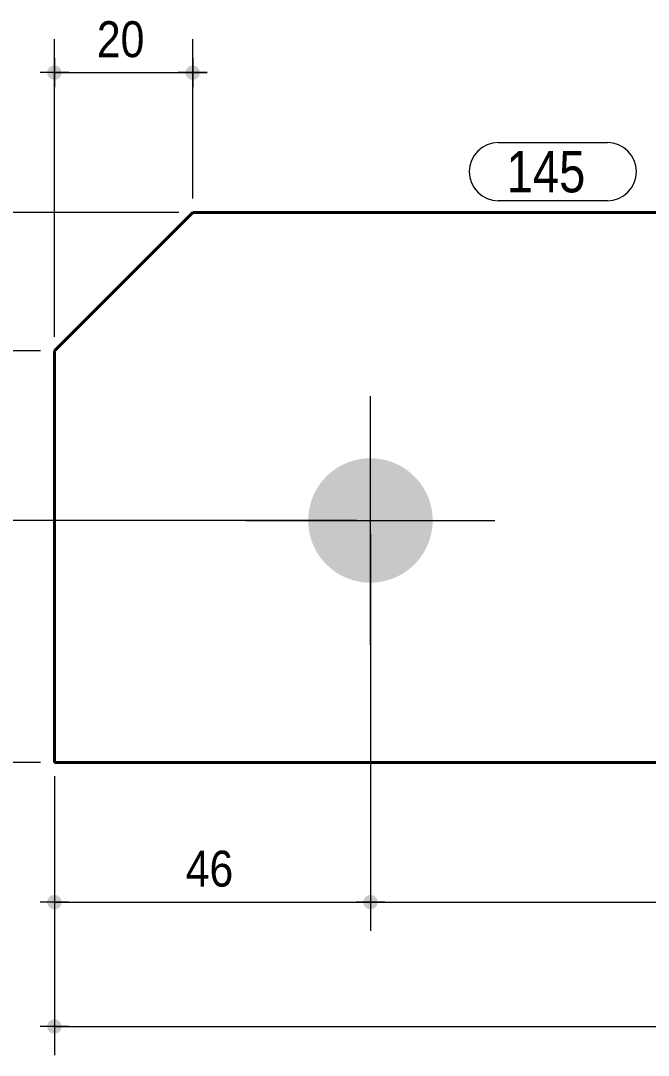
# Model space of a CAD drawing. Header units: millimetres. Extents: x 2 to 287, y 5 to 195.
# Drawn here: x 58.7 to 104, y 81.8 to 156.7 of the extents above; entities that cross this region are included whole.
import ezdxf

# ---------------------------------------------------------------- set-up
doc = ezdxf.new("R2010")
doc.units = ezdxf.units.MM
for name, color, linetype, lineweight in [('Boulon', 7, 'Continuous', 0), ('Cotation', 7, 'Continuous', 0), ('Piece', 2, 'Continuous', 0), ('Repère pièce', 3, 'Continuous', 0)]:
    doc.layers.add(name, color=color, linetype=linetype, lineweight=lineweight)
doc.styles.add('ARIAL', font='ARIAL.TTF')
doc.styles.add('COMIC_SANS_MS', font='COMIC.TTF')

# ---------------------------------------------------------------- blocks, each defined once
blk = doc.blocks.new('*A1')
at = {"layer": 'Boulon'}
blk.add_hatch(color=256, dxfattribs=at).paths.add_polyline_path([(83.895, 116.009), (83.84, 116.01), (83.784, 116.012), (83.729, 116.014), (83.674, 116.017), (83.619, 116.021), (83.564, 116.025), (83.509, 116.03), (83.454, 116.036), (83.399, 116.042), (83.344, 116.049), (83.29, 116.057), (83.235, 116.066), (83.181, 116.075), (83.126, 116.085), (83.072, 116.095), (83.018, 116.106), (82.964, 116.118), (82.91, 116.13), (82.857, 116.143), (82.803, 116.157), (82.75, 116.172), (82.697, 116.187), (82.644, 116.202), (82.591, 116.219), (82.538, 116.236), (82.486, 116.253), (82.434, 116.272), (82.382, 116.291), (82.33, 116.31), (82.279, 116.33), (82.228, 116.351), (82.177, 116.373), (82.126, 116.395), (82.076, 116.417), (82.026, 116.441), (81.976, 116.464), (81.927, 116.489), (81.878, 116.514), (81.829, 116.54), (81.78, 116.566), (81.732, 116.593), (81.684, 116.621), (81.637, 116.649), (81.589, 116.677), (81.542, 116.707), (81.496, 116.737), (81.45, 116.767), (81.404, 116.798), (81.359, 116.829), (81.314, 116.861), (81.269, 116.894), (81.225, 116.927), (81.181, 116.961), (81.138, 116.995), (81.095, 117.03), (81.053, 117.065), (81.011, 117.101), (80.969, 117.137), (80.928, 117.174), (80.887, 117.212), (80.847, 117.249), (80.807, 117.288), (80.768, 117.327), (80.729, 117.366), (80.691, 117.406), (80.653, 117.446), (80.616, 117.487), (80.579, 117.528), (80.543, 117.569), (80.507, 117.611), (80.471, 117.654), (80.437, 117.697), (80.402, 117.74), (80.369, 117.784), (80.336, 117.828), (80.303, 117.872), (80.271, 117.917), (80.239, 117.963), (80.208, 118.008), (80.178, 118.055), (80.148, 118.101), (80.119, 118.148), (80.09, 118.195), (80.062, 118.243), (80.035, 118.29), (80.008, 118.339), (79.981, 118.387), (79.956, 118.436), (79.93, 118.485), (79.906, 118.535), (79.882, 118.585), (79.859, 118.635), (79.836, 118.685), (79.814, 118.736), (79.793, 118.786), (79.772, 118.838), (79.751, 118.889), (79.732, 118.941), (79.713, 118.993), (79.695, 119.045), (79.677, 119.097), (79.66, 119.15), (79.644, 119.202), (79.628, 119.255), (79.613, 119.308), (79.599, 119.362), (79.585, 119.415), (79.572, 119.469), (79.559, 119.523), (79.548, 119.577), (79.536, 119.631), (79.526, 119.685), (79.516, 119.739), (79.507, 119.794), (79.499, 119.848), (79.491, 119.903), (79.484, 119.958), (79.477, 120.013), (79.472, 120.067), (79.467, 120.122), (79.462, 120.177), (79.458, 120.233), (79.455, 120.288), (79.453, 120.343), (79.451, 120.398), (79.45, 120.453), (79.45, 120.509), (79.45, 120.564), (79.451, 120.619), (79.453, 120.674), (79.455, 120.729), (79.458, 120.784), (79.462, 120.84), (79.467, 120.895), (79.472, 120.95), (79.477, 121.005), (79.484, 121.059), (79.491, 121.114), (79.499, 121.169), (79.507, 121.223), (79.516, 121.278), (79.526, 121.332), (79.536, 121.386), (79.548, 121.441), (79.559, 121.494), (79.572, 121.548), (79.585, 121.602), (79.599, 121.655), (79.613, 121.709), (79.628, 121.762), (79.644, 121.815), (79.66, 121.868), (79.677, 121.92), (79.695, 121.972), (79.713, 122.025), (79.732, 122.076), (79.751, 122.128), (79.772, 122.179), (79.793, 122.231), (79.814, 122.281), (79.836, 122.332), (79.859, 122.382), (79.882, 122.433), (79.906, 122.482), (79.93, 122.532), (79.956, 122.581), (79.981, 122.63), (80.008, 122.678), (80.035, 122.727), (80.062, 122.774), (80.09, 122.822), (80.119, 122.869), (80.148, 122.916), (80.178, 122.962), (80.208, 123.009), (80.239, 123.054), (80.271, 123.1), (80.303, 123.145), (80.336, 123.189), (80.369, 123.233), (80.402, 123.277), (80.437, 123.32), (80.471, 123.363), (80.507, 123.406), (80.543, 123.448), (80.579, 123.489), (80.616, 123.531), (80.653, 123.571), (80.691, 123.611), (80.729, 123.651), (80.768, 123.691), (80.807, 123.729), (80.847, 123.768), (80.887, 123.805), (80.928, 123.843), (80.969, 123.88), (81.011, 123.916), (81.053, 123.952), (81.095, 123.987), (81.138, 124.022), (81.181, 124.056), (81.225, 124.09), (81.269, 124.123), (81.314, 124.156), (81.359, 124.188), (81.404, 124.219), (81.45, 124.25), (81.496, 124.281), (81.542, 124.31), (81.589, 124.34), (81.637, 124.368), (81.684, 124.396), (81.732, 124.424), (81.78, 124.451), (81.829, 124.477), (81.878, 124.503), (81.927, 124.528), (81.976, 124.553), (82.026, 124.576), (82.076, 124.6), (82.126, 124.622), (82.177, 124.645), (82.228, 124.666), (82.279, 124.687), (82.33, 124.707), (82.382, 124.727), (82.434, 124.745), (82.486, 124.764), (82.538, 124.781), (82.591, 124.798), (82.644, 124.815), (82.697, 124.83), (82.75, 124.846), (82.803, 124.86), (82.857, 124.874), (82.91, 124.887), (82.964, 124.899), (83.018, 124.911), (83.072, 124.922), (83.126, 124.933), (83.181, 124.942), (83.235, 124.951), (83.29, 124.96), (83.344, 124.968), (83.399, 124.975), (83.454, 124.981), (83.509, 124.987), (83.564, 124.992), (83.619, 124.996), (83.674, 125), (83.729, 125.003), (83.784, 125.005), (83.84, 125.007), (83.895, 125.008), (83.95, 125.009), (84.005, 125.008), (84.06, 125.007), (84.116, 125.005), (84.171, 125.003), (84.226, 125), (84.281, 124.996), (84.336, 124.992), (84.391, 124.987), (84.446, 124.981), (84.501, 124.975), (84.556, 124.968), (84.61, 124.96), (84.665, 124.951), (84.719, 124.942), (84.774, 124.933), (84.828, 124.922), (84.882, 124.911), (84.936, 124.899), (84.99, 124.887), (85.043, 124.874), (85.097, 124.86), (85.15, 124.846), (85.203, 124.83), (85.256, 124.815), (85.309, 124.798), (85.362, 124.781), (85.414, 124.764), (85.466, 124.745), (85.518, 124.727), (85.569, 124.707), (85.621, 124.687), (85.672, 124.666), (85.723, 124.645), (85.774, 124.622), (85.824, 124.6), (85.874, 124.576), (85.924, 124.553), (85.973, 124.528), (86.022, 124.503), (86.071, 124.477), (86.12, 124.451), (86.168, 124.424), (86.216, 124.396), (86.263, 124.368), (86.311, 124.34), (86.357, 124.31), (86.404, 124.281), (86.45, 124.25), (86.496, 124.219), (86.541, 124.188), (86.586, 124.156), (86.631, 124.123), (86.675, 124.09), (86.719, 124.056), (86.762, 124.022), (86.805, 123.987), (86.847, 123.952), (86.889, 123.916), (86.931, 123.88), (86.972, 123.843), (87.013, 123.805), (87.053, 123.768), (87.093, 123.729), (87.132, 123.691), (87.171, 123.651), (87.209, 123.611), (87.247, 123.571), (87.284, 123.531), (87.321, 123.489), (87.357, 123.448), (87.393, 123.406), (87.429, 123.363), (87.463, 123.32), (87.498, 123.277), (87.531, 123.233), (87.564, 123.189), (87.597, 123.145), (87.629, 123.1), (87.661, 123.054), (87.692, 123.009), (87.722, 122.962), (87.752, 122.916), (87.781, 122.869), (87.81, 122.822), (87.838, 122.774), (87.865, 122.727), (87.892, 122.678), (87.919, 122.63), (87.944, 122.581), (87.969, 122.532), (87.994, 122.482), (88.018, 122.433), (88.041, 122.382), (88.064, 122.332), (88.086, 122.281), (88.107, 122.231), (88.128, 122.179), (88.148, 122.128), (88.168, 122.076), (88.187, 122.025), (88.205, 121.972), (88.223, 121.92), (88.24, 121.868), (88.256, 121.815), (88.272, 121.762), (88.287, 121.709), (88.301, 121.655), (88.315, 121.602), (88.328, 121.548), (88.341, 121.494), (88.352, 121.441), (88.363, 121.386), (88.374, 121.332), (88.384, 121.278), (88.393, 121.223), (88.401, 121.169), (88.409, 121.114), (88.416, 121.059), (88.423, 121.005), (88.428, 120.95), (88.433, 120.895), (88.438, 120.84), (88.441, 120.784), (88.445, 120.729), (88.447, 120.674), (88.449, 120.619), (88.45, 120.564), (88.45, 120.509), (88.45, 120.453), (88.449, 120.398), (88.447, 120.343), (88.445, 120.288), (88.441, 120.233), (88.438, 120.177), (88.433, 120.122), (88.428, 120.067), (88.423, 120.013), (88.416, 119.958), (88.409, 119.903), (88.401, 119.848), (88.393, 119.794), (88.384, 119.739), (88.374, 119.685), (88.363, 119.631), (88.352, 119.577), (88.341, 119.523), (88.328, 119.469), (88.315, 119.415), (88.301, 119.362), (88.287, 119.308), (88.272, 119.255), (88.256, 119.202), (88.24, 119.15), (88.223, 119.097), (88.205, 119.045), (88.187, 118.993), (88.168, 118.941), (88.148, 118.889), (88.128, 118.838), (88.107, 118.786), (88.086, 118.736), (88.064, 118.685), (88.041, 118.635), (88.018, 118.585), (87.994, 118.535), (87.969, 118.485), (87.944, 118.436), (87.919, 118.387), (87.892, 118.339), (87.865, 118.29), (87.838, 118.243), (87.81, 118.195), (87.781, 118.148), (87.752, 118.101), (87.722, 118.055), (87.692, 118.008), (87.661, 117.963), (87.629, 117.917), (87.597, 117.872), (87.564, 117.828), (87.531, 117.784), (87.498, 117.74), (87.463, 117.697), (87.429, 117.654), (87.393, 117.611), (87.357, 117.569), (87.321, 117.528), (87.284, 117.487), (87.247, 117.446), (87.209, 117.406), (87.171, 117.366), (87.132, 117.327), (87.093, 117.288), (87.053, 117.249), (87.013, 117.212), (86.972, 117.174), (86.931, 117.137), (86.889, 117.101), (86.847, 117.065), (86.805, 117.03), (86.762, 116.995), (86.719, 116.961), (86.675, 116.927), (86.631, 116.894), (86.586, 116.861), (86.541, 116.829), (86.496, 116.798), (86.45, 116.767), (86.404, 116.737), (86.357, 116.707), (86.311, 116.677), (86.263, 116.649), (86.216, 116.621), (86.168, 116.593), (86.12, 116.566), (86.071, 116.54), (86.022, 116.514), (85.973, 116.489), (85.924, 116.464), (85.874, 116.441), (85.824, 116.417), (85.774, 116.395), (85.723, 116.373), (85.672, 116.351), (85.621, 116.33), (85.569, 116.31), (85.518, 116.291), (85.466, 116.272), (85.414, 116.253), (85.362, 116.236), (85.309, 116.219), (85.256, 116.202), (85.203, 116.187), (85.15, 116.172), (85.097, 116.157), (85.043, 116.143), (84.99, 116.13), (84.936, 116.118), (84.882, 116.106), (84.828, 116.095), (84.774, 116.085), (84.719, 116.075), (84.665, 116.066), (84.61, 116.057), (84.556, 116.049), (84.501, 116.042), (84.446, 116.036), (84.391, 116.03), (84.336, 116.025), (84.281, 116.021), (84.226, 116.017), (84.171, 116.014), (84.116, 116.012), (84.06, 116.01), (84.005, 116.009), (83.95, 116.009)], flags=17)
at = {"layer": 'Boulon', "linetype": 'Continuous', "lineweight": 0}
for p, q in [((83.95, 111.509), (83.95, 129.509)), ((74.95, 120.509), (92.95, 120.509))]:
    blk.add_line(p, q, dxfattribs=at)
blk = doc.blocks.new('*A2')
at = {"layer": 'Piece', "color": 2, "linetype": 'Continuous', "lineweight": 40}
for p, q in [((61.1, 132.790001), (71.1, 142.790001)), ((216.799997, 142.790001), (71.1, 142.790001)), ((61.1, 103.009999), (61.1, 132.790001)), ((226.799997, 103.009999), (61.1, 103.009999))]:
    blk.add_line(p, q, dxfattribs=at)
blk = doc.blocks.new('*A9')
at = {"layer": 'Cotation'}
for points in [[(37.074, 142.271), (37.049, 142.273), (37.024, 142.276), (36.999, 142.28), (36.974, 142.286), (36.949, 142.292), (36.925, 142.3), (36.901, 142.31), (36.878, 142.32), (36.855, 142.331), (36.833, 142.344), (36.811, 142.358), (36.79, 142.372), (36.77, 142.388), (36.751, 142.405), (36.732, 142.422), (36.715, 142.441), (36.698, 142.46), (36.682, 142.48), (36.668, 142.501), (36.654, 142.523), (36.641, 142.545), (36.63, 142.568), (36.62, 142.591), (36.61, 142.615), (36.602, 142.639), (36.596, 142.664), (36.59, 142.689), (36.586, 142.714), (36.583, 142.739), (36.581, 142.764), (36.58, 142.79), (36.581, 142.816), (36.583, 142.841), (36.586, 142.866), (36.59, 142.891), (36.596, 142.916), (36.602, 142.941), (36.61, 142.965), (36.62, 142.989), (36.63, 143.012), (36.641, 143.035), (36.654, 143.057), (36.668, 143.079), (36.682, 143.1), (36.698, 143.12), (36.715, 143.139), (36.732, 143.158), (36.751, 143.175), (36.77, 143.192), (36.79, 143.208), (36.811, 143.222), (36.833, 143.236), (36.855, 143.249), (36.878, 143.26), (36.901, 143.27), (36.925, 143.28), (36.949, 143.288), (36.974, 143.294), (36.999, 143.3), (37.024, 143.304), (37.049, 143.307), (37.074, 143.309), (37.1, 143.31), (37.126, 143.309), (37.151, 143.307), (37.176, 143.304), (37.201, 143.3), (37.226, 143.294), (37.251, 143.288), (37.275, 143.28), (37.299, 143.27), (37.322, 143.26), (37.345, 143.249), (37.367, 143.236), (37.389, 143.222), (37.41, 143.208), (37.43, 143.192), (37.449, 143.175), (37.468, 143.158), (37.485, 143.139), (37.502, 143.12), (37.518, 143.1), (37.532, 143.079), (37.546, 143.057), (37.559, 143.035), (37.57, 143.012), (37.58, 142.989), (37.59, 142.965), (37.598, 142.941), (37.604, 142.916), (37.61, 142.891), (37.614, 142.866), (37.617, 142.841), (37.619, 142.816), (37.62, 142.79), (37.619, 142.764), (37.617, 142.739), (37.614, 142.714), (37.61, 142.689), (37.604, 142.664), (37.598, 142.639), (37.59, 142.615), (37.58, 142.591), (37.57, 142.568), (37.559, 142.545), (37.546, 142.523), (37.532, 142.501), (37.518, 142.48), (37.502, 142.46), (37.485, 142.441), (37.468, 142.422), (37.449, 142.405), (37.43, 142.388), (37.41, 142.372), (37.389, 142.358), (37.367, 142.344), (37.345, 142.331), (37.322, 142.32), (37.299, 142.31), (37.275, 142.3), (37.251, 142.292), (37.226, 142.286), (37.201, 142.28), (37.176, 142.276), (37.151, 142.273), (37.126, 142.271), (37.1, 142.27)], [(37.074, 102.491), (37.049, 102.493), (37.024, 102.496), (36.999, 102.5), (36.974, 102.506), (36.949, 102.512), (36.925, 102.52), (36.901, 102.53), (36.878, 102.54), (36.855, 102.551), (36.833, 102.564), (36.811, 102.578), (36.79, 102.592), (36.77, 102.608), (36.751, 102.625), (36.732, 102.642), (36.715, 102.661), (36.698, 102.68), (36.682, 102.7), (36.668, 102.721), (36.654, 102.743), (36.641, 102.765), (36.63, 102.788), (36.62, 102.811), (36.61, 102.835), (36.602, 102.859), (36.596, 102.884), (36.59, 102.909), (36.586, 102.934), (36.583, 102.959), (36.581, 102.984), (36.58, 103.01), (36.581, 103.036), (36.583, 103.061), (36.586, 103.086), (36.59, 103.111), (36.596, 103.136), (36.602, 103.161), (36.61, 103.185), (36.62, 103.209), (36.63, 103.232), (36.641, 103.255), (36.654, 103.277), (36.668, 103.299), (36.682, 103.32), (36.698, 103.34), (36.715, 103.359), (36.732, 103.378), (36.751, 103.395), (36.77, 103.412), (36.79, 103.428), (36.811, 103.442), (36.833, 103.456), (36.855, 103.469), (36.878, 103.48), (36.901, 103.49), (36.925, 103.5), (36.949, 103.508), (36.974, 103.514), (36.999, 103.52), (37.024, 103.524), (37.049, 103.527), (37.074, 103.529), (37.1, 103.53), (37.126, 103.529), (37.151, 103.527), (37.176, 103.524), (37.201, 103.52), (37.226, 103.514), (37.251, 103.508), (37.275, 103.5), (37.299, 103.49), (37.322, 103.48), (37.345, 103.469), (37.367, 103.456), (37.389, 103.442), (37.41, 103.428), (37.43, 103.412), (37.449, 103.395), (37.468, 103.378), (37.485, 103.359), (37.502, 103.34), (37.518, 103.32), (37.532, 103.299), (37.546, 103.277), (37.559, 103.255), (37.57, 103.232), (37.58, 103.209), (37.59, 103.185), (37.598, 103.161), (37.604, 103.136), (37.61, 103.111), (37.614, 103.086), (37.617, 103.061), (37.619, 103.036), (37.62, 103.01), (37.619, 102.984), (37.617, 102.959), (37.614, 102.934), (37.61, 102.909), (37.604, 102.884), (37.598, 102.859), (37.59, 102.835), (37.58, 102.811), (37.57, 102.788), (37.559, 102.765), (37.546, 102.743), (37.532, 102.721), (37.518, 102.7), (37.502, 102.68), (37.485, 102.661), (37.468, 102.642), (37.449, 102.625), (37.43, 102.608), (37.41, 102.592), (37.389, 102.578), (37.367, 102.564), (37.345, 102.551), (37.322, 102.54), (37.299, 102.53), (37.275, 102.52), (37.251, 102.512), (37.226, 102.506), (37.201, 102.5), (37.176, 102.496), (37.151, 102.493), (37.126, 102.491), (37.1, 102.49)]]:
    blk.add_hatch(color=256, dxfattribs=at).paths.add_polyline_path(points, flags=17)
at = {"layer": 'Cotation', "linetype": 'Continuous', "lineweight": 0}
for p, q in [((37.1, 143.83), (37.1, 141.75)), ((37.1, 142.79), (37.1, 143.83)), ((70.1, 142.79), (34.68, 142.79)), ((36.06, 142.79), (38.14, 142.79)), ((37.1, 103.01), (37.1, 142.79)), ((37.1, 104.05), (37.1, 101.97)), ((60.1, 103.01), (34.68, 103.01)), ((36.06, 103.01), (38.14, 103.01)), ((37.1, 103.01), (37.1, 101.97))]:
    blk.add_line(p, q, dxfattribs=at)
at = {"layer": 'Cotation'}
for p in [(37.1, 142.79), (37.1, 103.01)]:
    blk.add_point(p, dxfattribs=at)
at = {"layer": 'Cotation', "style": 'ARIAL', "width": 0.85}
blk.add_text('80', height=2.6, rotation=90.00021, dxfattribs=at).set_placement((35.98, 120.972))
blk = doc.blocks.new('*A10')
at = {"layer": 'Cotation'}
for points in [[(53.104, 142.271), (53.078, 142.273), (53.053, 142.276), (53.028, 142.28), (53.003, 142.286), (52.978, 142.292), (52.954, 142.3), (52.93, 142.31), (52.907, 142.32), (52.884, 142.331), (52.862, 142.344), (52.84, 142.358), (52.819, 142.372), (52.799, 142.388), (52.78, 142.405), (52.761, 142.422), (52.744, 142.441), (52.727, 142.46), (52.711, 142.48), (52.697, 142.501), (52.683, 142.523), (52.67, 142.545), (52.659, 142.568), (52.649, 142.591), (52.639, 142.615), (52.631, 142.639), (52.625, 142.664), (52.619, 142.689), (52.615, 142.714), (52.612, 142.739), (52.61, 142.764), (52.609, 142.79), (52.61, 142.816), (52.612, 142.841), (52.615, 142.866), (52.619, 142.891), (52.625, 142.916), (52.631, 142.941), (52.639, 142.965), (52.649, 142.989), (52.659, 143.012), (52.67, 143.035), (52.683, 143.057), (52.697, 143.079), (52.711, 143.1), (52.727, 143.12), (52.744, 143.139), (52.761, 143.158), (52.78, 143.175), (52.799, 143.192), (52.819, 143.208), (52.84, 143.222), (52.862, 143.236), (52.884, 143.249), (52.907, 143.26), (52.93, 143.27), (52.954, 143.28), (52.978, 143.288), (53.003, 143.294), (53.028, 143.3), (53.053, 143.304), (53.078, 143.307), (53.104, 143.309), (53.129, 143.31), (53.155, 143.309), (53.18, 143.307), (53.205, 143.304), (53.23, 143.3), (53.255, 143.294), (53.28, 143.288), (53.304, 143.28), (53.328, 143.27), (53.351, 143.26), (53.374, 143.249), (53.396, 143.236), (53.418, 143.222), (53.439, 143.208), (53.459, 143.192), (53.478, 143.175), (53.497, 143.158), (53.514, 143.139), (53.531, 143.12), (53.547, 143.1), (53.561, 143.079), (53.575, 143.057), (53.588, 143.035), (53.599, 143.012), (53.609, 142.989), (53.619, 142.965), (53.627, 142.941), (53.633, 142.916), (53.639, 142.891), (53.643, 142.866), (53.647, 142.841), (53.648, 142.816), (53.649, 142.79), (53.648, 142.764), (53.647, 142.739), (53.643, 142.714), (53.639, 142.689), (53.633, 142.664), (53.627, 142.639), (53.619, 142.615), (53.609, 142.591), (53.599, 142.568), (53.588, 142.545), (53.575, 142.523), (53.561, 142.501), (53.547, 142.48), (53.531, 142.46), (53.514, 142.441), (53.497, 142.422), (53.478, 142.405), (53.459, 142.388), (53.439, 142.372), (53.418, 142.358), (53.396, 142.344), (53.374, 142.331), (53.351, 142.32), (53.328, 142.31), (53.304, 142.3), (53.28, 142.292), (53.255, 142.286), (53.23, 142.28), (53.205, 142.276), (53.18, 142.273), (53.155, 142.271), (53.129, 142.27)], [(53.104, 132.271), (53.078, 132.273), (53.053, 132.276), (53.028, 132.28), (53.003, 132.286), (52.978, 132.292), (52.954, 132.3), (52.93, 132.31), (52.907, 132.32), (52.884, 132.331), (52.862, 132.344), (52.84, 132.358), (52.819, 132.372), (52.799, 132.388), (52.78, 132.405), (52.761, 132.422), (52.744, 132.441), (52.727, 132.46), (52.711, 132.48), (52.697, 132.501), (52.683, 132.523), (52.67, 132.545), (52.659, 132.568), (52.649, 132.591), (52.639, 132.615), (52.631, 132.639), (52.625, 132.664), (52.619, 132.689), (52.615, 132.714), (52.612, 132.739), (52.61, 132.764), (52.609, 132.79), (52.61, 132.816), (52.612, 132.841), (52.615, 132.866), (52.619, 132.891), (52.625, 132.916), (52.631, 132.941), (52.639, 132.965), (52.649, 132.989), (52.659, 133.012), (52.67, 133.035), (52.683, 133.057), (52.697, 133.079), (52.711, 133.1), (52.727, 133.12), (52.744, 133.139), (52.761, 133.158), (52.78, 133.175), (52.799, 133.192), (52.819, 133.208), (52.84, 133.222), (52.862, 133.236), (52.884, 133.249), (52.907, 133.26), (52.93, 133.27), (52.954, 133.28), (52.978, 133.288), (53.003, 133.294), (53.028, 133.3), (53.053, 133.304), (53.078, 133.307), (53.104, 133.309), (53.129, 133.31), (53.155, 133.309), (53.18, 133.307), (53.205, 133.304), (53.23, 133.3), (53.255, 133.294), (53.28, 133.288), (53.304, 133.28), (53.328, 133.27), (53.351, 133.26), (53.374, 133.249), (53.396, 133.236), (53.418, 133.222), (53.439, 133.208), (53.459, 133.192), (53.478, 133.175), (53.497, 133.158), (53.514, 133.139), (53.531, 133.12), (53.547, 133.1), (53.561, 133.079), (53.575, 133.057), (53.588, 133.035), (53.599, 133.012), (53.609, 132.989), (53.619, 132.965), (53.627, 132.941), (53.633, 132.916), (53.639, 132.891), (53.643, 132.866), (53.647, 132.841), (53.648, 132.816), (53.649, 132.79), (53.648, 132.764), (53.647, 132.739), (53.643, 132.714), (53.639, 132.689), (53.633, 132.664), (53.627, 132.639), (53.619, 132.615), (53.609, 132.591), (53.599, 132.568), (53.588, 132.545), (53.575, 132.523), (53.561, 132.501), (53.547, 132.48), (53.531, 132.46), (53.514, 132.441), (53.497, 132.422), (53.478, 132.405), (53.459, 132.388), (53.439, 132.372), (53.418, 132.358), (53.396, 132.344), (53.374, 132.331), (53.351, 132.32), (53.328, 132.31), (53.304, 132.3), (53.28, 132.292), (53.255, 132.286), (53.23, 132.28), (53.205, 132.276), (53.18, 132.273), (53.155, 132.271), (53.129, 132.27)]]:
    blk.add_hatch(color=256, dxfattribs=at).paths.add_polyline_path(points, flags=17)
at = {"layer": 'Cotation', "linetype": 'Continuous', "lineweight": 0}
for p, q in [((53.129, 143.83), (53.129, 141.75)), ((53.129, 142.79), (53.129, 143.83)), ((70.1, 142.79), (50.709, 142.79)), ((52.089, 142.79), (54.169, 142.79)), ((53.129, 132.79), (53.129, 142.79)), ((53.129, 133.83), (53.129, 131.75)), ((60.1, 132.79), (50.709, 132.79)), ((52.089, 132.79), (54.169, 132.79)), ((53.129, 132.79), (53.129, 131.75))]:
    blk.add_line(p, q, dxfattribs=at)
at = {"layer": 'Cotation'}
for p in [(53.129, 142.79), (53.129, 132.79)]:
    blk.add_point(p, dxfattribs=at)
at = {"layer": 'Cotation', "style": 'ARIAL', "width": 0.85}
blk.add_text('20', height=2.6, rotation=90.00021, dxfattribs=at).set_placement((52.009, 135.862))
blk = doc.blocks.new('*A11')
at = {"layer": 'Cotation'}
for points in [[(45.195, 119.989), (45.17, 119.991), (45.144, 119.994), (45.119, 119.999), (45.094, 120.004), (45.07, 120.011), (45.046, 120.019), (45.022, 120.028), (44.998, 120.039), (44.976, 120.05), (44.953, 120.063), (44.932, 120.076), (44.911, 120.091), (44.891, 120.107), (44.871, 120.123), (44.853, 120.141), (44.835, 120.16), (44.819, 120.179), (44.803, 120.199), (44.788, 120.22), (44.775, 120.241), (44.762, 120.264), (44.751, 120.286), (44.74, 120.31), (44.731, 120.334), (44.723, 120.358), (44.716, 120.382), (44.711, 120.407), (44.706, 120.432), (44.703, 120.458), (44.701, 120.483), (44.701, 120.509), (44.701, 120.534), (44.703, 120.56), (44.706, 120.585), (44.711, 120.61), (44.716, 120.635), (44.723, 120.66), (44.731, 120.684), (44.74, 120.708), (44.751, 120.731), (44.762, 120.754), (44.775, 120.776), (44.788, 120.798), (44.803, 120.818), (44.819, 120.839), (44.835, 120.858), (44.853, 120.876), (44.871, 120.894), (44.891, 120.911), (44.911, 120.926), (44.932, 120.941), (44.953, 120.955), (44.976, 120.967), (44.998, 120.979), (45.022, 120.989), (45.046, 120.998), (45.07, 121.006), (45.094, 121.013), (45.119, 121.019), (45.144, 121.023), (45.17, 121.026), (45.195, 121.028), (45.221, 121.029), (45.246, 121.028), (45.272, 121.026), (45.297, 121.023), (45.322, 121.019), (45.347, 121.013), (45.372, 121.006), (45.396, 120.998), (45.42, 120.989), (45.443, 120.979), (45.466, 120.967), (45.488, 120.955), (45.51, 120.941), (45.53, 120.926), (45.551, 120.911), (45.57, 120.894), (45.588, 120.876), (45.606, 120.858), (45.623, 120.839), (45.638, 120.818), (45.653, 120.798), (45.667, 120.776), (45.679, 120.754), (45.691, 120.731), (45.701, 120.708), (45.71, 120.684), (45.718, 120.66), (45.725, 120.635), (45.731, 120.61), (45.735, 120.585), (45.738, 120.56), (45.74, 120.534), (45.741, 120.509), (45.74, 120.483), (45.738, 120.458), (45.735, 120.432), (45.731, 120.407), (45.725, 120.382), (45.718, 120.358), (45.71, 120.334), (45.701, 120.31), (45.691, 120.286), (45.679, 120.264), (45.667, 120.241), (45.653, 120.22), (45.638, 120.199), (45.623, 120.179), (45.606, 120.16), (45.588, 120.141), (45.57, 120.123), (45.551, 120.107), (45.53, 120.091), (45.51, 120.076), (45.488, 120.063), (45.466, 120.05), (45.443, 120.039), (45.42, 120.028), (45.396, 120.019), (45.372, 120.011), (45.347, 120.004), (45.322, 119.999), (45.297, 119.994), (45.272, 119.991), (45.246, 119.989), (45.221, 119.989)], [(45.195, 102.491), (45.17, 102.493), (45.144, 102.496), (45.119, 102.5), (45.094, 102.506), (45.07, 102.512), (45.046, 102.52), (45.022, 102.53), (44.998, 102.54), (44.976, 102.551), (44.953, 102.564), (44.932, 102.578), (44.911, 102.592), (44.891, 102.608), (44.871, 102.625), (44.853, 102.642), (44.835, 102.661), (44.819, 102.68), (44.803, 102.7), (44.788, 102.721), (44.775, 102.743), (44.762, 102.765), (44.751, 102.788), (44.74, 102.811), (44.731, 102.835), (44.723, 102.859), (44.716, 102.884), (44.711, 102.909), (44.706, 102.934), (44.703, 102.959), (44.701, 102.984), (44.701, 103.01), (44.701, 103.036), (44.703, 103.061), (44.706, 103.086), (44.711, 103.111), (44.716, 103.136), (44.723, 103.161), (44.731, 103.185), (44.74, 103.209), (44.751, 103.232), (44.762, 103.255), (44.775, 103.277), (44.788, 103.299), (44.803, 103.32), (44.819, 103.34), (44.835, 103.359), (44.853, 103.378), (44.871, 103.395), (44.891, 103.412), (44.911, 103.428), (44.932, 103.442), (44.953, 103.456), (44.976, 103.469), (44.998, 103.48), (45.022, 103.49), (45.046, 103.5), (45.07, 103.508), (45.094, 103.514), (45.119, 103.52), (45.144, 103.524), (45.17, 103.527), (45.195, 103.529), (45.221, 103.53), (45.246, 103.529), (45.272, 103.527), (45.297, 103.524), (45.322, 103.52), (45.347, 103.514), (45.372, 103.508), (45.396, 103.5), (45.42, 103.49), (45.443, 103.48), (45.466, 103.469), (45.488, 103.456), (45.51, 103.442), (45.53, 103.428), (45.551, 103.412), (45.57, 103.395), (45.588, 103.378), (45.606, 103.359), (45.623, 103.34), (45.638, 103.32), (45.653, 103.299), (45.667, 103.277), (45.679, 103.255), (45.691, 103.232), (45.701, 103.209), (45.71, 103.185), (45.718, 103.161), (45.725, 103.136), (45.731, 103.111), (45.735, 103.086), (45.738, 103.061), (45.74, 103.036), (45.741, 103.01), (45.74, 102.984), (45.738, 102.959), (45.735, 102.934), (45.731, 102.909), (45.725, 102.884), (45.718, 102.859), (45.71, 102.835), (45.701, 102.811), (45.691, 102.788), (45.679, 102.765), (45.667, 102.743), (45.653, 102.721), (45.638, 102.7), (45.623, 102.68), (45.606, 102.661), (45.588, 102.642), (45.57, 102.625), (45.551, 102.608), (45.53, 102.592), (45.51, 102.578), (45.488, 102.564), (45.466, 102.551), (45.443, 102.54), (45.42, 102.53), (45.396, 102.52), (45.372, 102.512), (45.347, 102.506), (45.322, 102.5), (45.297, 102.496), (45.272, 102.493), (45.246, 102.491), (45.221, 102.49)]]:
    blk.add_hatch(color=256, dxfattribs=at).paths.add_polyline_path(points, flags=17)
at = {"layer": 'Cotation', "linetype": 'Continuous', "lineweight": 0}
for p, q in [((45.221, 121.549), (45.221, 119.469)), ((45.221, 120.509), (45.221, 121.549)), ((82.95, 120.509), (42.801, 120.509)), ((44.181, 120.509), (46.261, 120.509)), ((45.221, 103.01), (45.221, 120.509)), ((45.221, 104.05), (45.221, 101.97)), ((60.1, 103.01), (42.801, 103.01)), ((44.181, 103.01), (46.261, 103.01)), ((45.221, 103.01), (45.221, 101.97))]:
    blk.add_line(p, q, dxfattribs=at)
at = {"layer": 'Cotation'}
for p in [(45.221, 120.509), (45.221, 103.01)]:
    blk.add_point(p, dxfattribs=at)
at = {"layer": 'Cotation', "style": 'ARIAL', "width": 0.85}
blk.add_text('35', height=2.6, rotation=90.00021, dxfattribs=at).set_placement((44.101, 109.831))
blk = doc.blocks.new('*A12')
at = {"layer": 'Cotation'}
for points in [[(45.195, 142.271), (45.17, 142.273), (45.144, 142.276), (45.119, 142.28), (45.094, 142.286), (45.07, 142.292), (45.046, 142.3), (45.022, 142.31), (44.998, 142.32), (44.976, 142.331), (44.953, 142.344), (44.932, 142.358), (44.911, 142.372), (44.891, 142.388), (44.871, 142.405), (44.853, 142.422), (44.835, 142.441), (44.819, 142.46), (44.803, 142.48), (44.788, 142.501), (44.775, 142.523), (44.762, 142.545), (44.751, 142.568), (44.74, 142.591), (44.731, 142.615), (44.723, 142.639), (44.716, 142.664), (44.711, 142.689), (44.706, 142.714), (44.703, 142.739), (44.701, 142.764), (44.701, 142.79), (44.701, 142.816), (44.703, 142.841), (44.706, 142.866), (44.711, 142.891), (44.716, 142.916), (44.723, 142.941), (44.731, 142.965), (44.74, 142.989), (44.751, 143.012), (44.762, 143.035), (44.775, 143.057), (44.788, 143.079), (44.803, 143.1), (44.819, 143.12), (44.835, 143.139), (44.853, 143.158), (44.871, 143.175), (44.891, 143.192), (44.911, 143.208), (44.932, 143.222), (44.953, 143.236), (44.976, 143.249), (44.998, 143.26), (45.022, 143.27), (45.046, 143.28), (45.07, 143.288), (45.094, 143.294), (45.119, 143.3), (45.144, 143.304), (45.17, 143.307), (45.195, 143.309), (45.221, 143.31), (45.246, 143.309), (45.272, 143.307), (45.297, 143.304), (45.322, 143.3), (45.347, 143.294), (45.372, 143.288), (45.396, 143.28), (45.42, 143.27), (45.443, 143.26), (45.466, 143.249), (45.488, 143.236), (45.51, 143.222), (45.53, 143.208), (45.551, 143.192), (45.57, 143.175), (45.588, 143.158), (45.606, 143.139), (45.623, 143.12), (45.638, 143.1), (45.653, 143.079), (45.667, 143.057), (45.679, 143.035), (45.691, 143.012), (45.701, 142.989), (45.71, 142.965), (45.718, 142.941), (45.725, 142.916), (45.731, 142.891), (45.735, 142.866), (45.738, 142.841), (45.74, 142.816), (45.741, 142.79), (45.74, 142.764), (45.738, 142.739), (45.735, 142.714), (45.731, 142.689), (45.725, 142.664), (45.718, 142.639), (45.71, 142.615), (45.701, 142.591), (45.691, 142.568), (45.679, 142.545), (45.667, 142.523), (45.653, 142.501), (45.638, 142.48), (45.623, 142.46), (45.606, 142.441), (45.588, 142.422), (45.57, 142.405), (45.551, 142.388), (45.53, 142.372), (45.51, 142.358), (45.488, 142.344), (45.466, 142.331), (45.443, 142.32), (45.42, 142.31), (45.396, 142.3), (45.372, 142.292), (45.347, 142.286), (45.322, 142.28), (45.297, 142.276), (45.272, 142.273), (45.246, 142.271), (45.221, 142.27)], [(45.195, 119.989), (45.17, 119.991), (45.144, 119.994), (45.119, 119.999), (45.094, 120.004), (45.07, 120.011), (45.046, 120.019), (45.022, 120.028), (44.998, 120.039), (44.976, 120.05), (44.953, 120.063), (44.932, 120.076), (44.911, 120.091), (44.891, 120.107), (44.871, 120.123), (44.853, 120.141), (44.835, 120.16), (44.819, 120.179), (44.803, 120.199), (44.788, 120.22), (44.775, 120.241), (44.762, 120.264), (44.751, 120.286), (44.74, 120.31), (44.731, 120.334), (44.723, 120.358), (44.716, 120.382), (44.711, 120.407), (44.706, 120.432), (44.703, 120.458), (44.701, 120.483), (44.701, 120.509), (44.701, 120.534), (44.703, 120.56), (44.706, 120.585), (44.711, 120.61), (44.716, 120.635), (44.723, 120.66), (44.731, 120.684), (44.74, 120.708), (44.751, 120.731), (44.762, 120.754), (44.775, 120.776), (44.788, 120.798), (44.803, 120.818), (44.819, 120.839), (44.835, 120.858), (44.853, 120.876), (44.871, 120.894), (44.891, 120.911), (44.911, 120.926), (44.932, 120.941), (44.953, 120.955), (44.976, 120.967), (44.998, 120.979), (45.022, 120.989), (45.046, 120.998), (45.07, 121.006), (45.094, 121.013), (45.119, 121.019), (45.144, 121.023), (45.17, 121.026), (45.195, 121.028), (45.221, 121.029), (45.246, 121.028), (45.272, 121.026), (45.297, 121.023), (45.322, 121.019), (45.347, 121.013), (45.372, 121.006), (45.396, 120.998), (45.42, 120.989), (45.443, 120.979), (45.466, 120.967), (45.488, 120.955), (45.51, 120.941), (45.53, 120.926), (45.551, 120.911), (45.57, 120.894), (45.588, 120.876), (45.606, 120.858), (45.623, 120.839), (45.638, 120.818), (45.653, 120.798), (45.667, 120.776), (45.679, 120.754), (45.691, 120.731), (45.701, 120.708), (45.71, 120.684), (45.718, 120.66), (45.725, 120.635), (45.731, 120.61), (45.735, 120.585), (45.738, 120.56), (45.74, 120.534), (45.741, 120.509), (45.74, 120.483), (45.738, 120.458), (45.735, 120.432), (45.731, 120.407), (45.725, 120.382), (45.718, 120.358), (45.71, 120.334), (45.701, 120.31), (45.691, 120.286), (45.679, 120.264), (45.667, 120.241), (45.653, 120.22), (45.638, 120.199), (45.623, 120.179), (45.606, 120.16), (45.588, 120.141), (45.57, 120.123), (45.551, 120.107), (45.53, 120.091), (45.51, 120.076), (45.488, 120.063), (45.466, 120.05), (45.443, 120.039), (45.42, 120.028), (45.396, 120.019), (45.372, 120.011), (45.347, 120.004), (45.322, 119.999), (45.297, 119.994), (45.272, 119.991), (45.246, 119.989), (45.221, 119.989)]]:
    blk.add_hatch(color=256, dxfattribs=at).paths.add_polyline_path(points, flags=17)
at = {"layer": 'Cotation', "linetype": 'Continuous', "lineweight": 0}
for p, q in [((45.221, 143.83), (45.221, 141.75)), ((45.221, 142.79), (45.221, 143.83)), ((70.1, 142.79), (42.801, 142.79)), ((44.181, 142.79), (46.261, 142.79)), ((45.221, 120.509), (45.221, 142.79)), ((45.221, 121.549), (45.221, 119.469)), ((82.95, 120.509), (42.801, 120.509)), ((44.181, 120.509), (46.261, 120.509)), ((45.221, 120.509), (45.221, 119.469))]:
    blk.add_line(p, q, dxfattribs=at)
at = {"layer": 'Cotation'}
for p in [(45.221, 142.79), (45.221, 120.509)]:
    blk.add_point(p, dxfattribs=at)
at = {"layer": 'Cotation', "style": 'ARIAL', "width": 0.85}
blk.add_text('45', height=2.6, rotation=90.00021, dxfattribs=at).set_placement((44.101, 129.721))
blk = doc.blocks.new('*A14')
at = {"layer": 'Cotation'}
blk.add_hatch(color=256, dxfattribs=at).paths.add_polyline_path([(61.074, 83.381), (61.049, 83.383), (61.024, 83.386), (60.999, 83.39), (60.974, 83.396), (60.949, 83.402), (60.925, 83.41), (60.901, 83.42), (60.878, 83.43), (60.855, 83.441), (60.833, 83.454), (60.811, 83.468), (60.79, 83.482), (60.77, 83.498), (60.751, 83.515), (60.732, 83.532), (60.715, 83.551), (60.698, 83.57), (60.682, 83.59), (60.668, 83.611), (60.654, 83.633), (60.641, 83.655), (60.63, 83.678), (60.62, 83.701), (60.61, 83.725), (60.602, 83.749), (60.596, 83.774), (60.59, 83.799), (60.586, 83.824), (60.583, 83.849), (60.581, 83.874), (60.58, 83.9), (60.581, 83.926), (60.583, 83.951), (60.586, 83.976), (60.59, 84.001), (60.596, 84.026), (60.602, 84.051), (60.61, 84.075), (60.62, 84.099), (60.63, 84.122), (60.641, 84.145), (60.654, 84.167), (60.668, 84.189), (60.682, 84.21), (60.698, 84.23), (60.715, 84.249), (60.732, 84.268), (60.751, 84.285), (60.77, 84.302), (60.79, 84.318), (60.811, 84.332), (60.833, 84.346), (60.855, 84.359), (60.878, 84.37), (60.901, 84.38), (60.925, 84.39), (60.949, 84.398), (60.974, 84.404), (60.999, 84.41), (61.024, 84.414), (61.049, 84.417), (61.074, 84.419), (61.1, 84.42), (61.126, 84.419), (61.151, 84.417), (61.176, 84.414), (61.201, 84.41), (61.226, 84.404), (61.251, 84.398), (61.275, 84.39), (61.299, 84.38), (61.322, 84.37), (61.345, 84.359), (61.367, 84.346), (61.389, 84.332), (61.41, 84.318), (61.43, 84.302), (61.449, 84.285), (61.468, 84.268), (61.485, 84.249), (61.502, 84.23), (61.518, 84.21), (61.532, 84.189), (61.546, 84.167), (61.559, 84.145), (61.57, 84.122), (61.58, 84.099), (61.59, 84.075), (61.598, 84.051), (61.604, 84.026), (61.61, 84.001), (61.614, 83.976), (61.617, 83.951), (61.619, 83.926), (61.62, 83.9), (61.619, 83.874), (61.617, 83.849), (61.614, 83.824), (61.61, 83.799), (61.604, 83.774), (61.598, 83.749), (61.59, 83.725), (61.58, 83.701), (61.57, 83.678), (61.559, 83.655), (61.546, 83.633), (61.532, 83.611), (61.518, 83.59), (61.502, 83.57), (61.485, 83.551), (61.468, 83.532), (61.449, 83.515), (61.43, 83.498), (61.41, 83.482), (61.389, 83.468), (61.367, 83.454), (61.345, 83.441), (61.322, 83.43), (61.299, 83.42), (61.275, 83.41), (61.251, 83.402), (61.226, 83.396), (61.201, 83.39), (61.176, 83.386), (61.151, 83.383), (61.126, 83.381), (61.1, 83.38)], flags=17)
at = {"layer": 'Cotation', "linetype": 'Continuous', "lineweight": 0}
for p, q in [((61.1, 102.01), (61.1, 81.82)), ((61.1, 84.94), (61.1, 82.86)), ((62.14, 83.9), (60.06, 83.9)), ((61.1, 83.9), (60.06, 83.9)), ((61.1, 83.9), (226.8, 83.9))]:
    blk.add_line(p, q, dxfattribs=at)
at = {"layer": 'Cotation'}
blk.add_point((61.1, 83.9), dxfattribs=at)
blk = doc.blocks.new('*A15')
at = {"layer": 'Cotation'}
for points in [[(61.074, 152.381), (61.049, 152.383), (61.024, 152.386), (60.999, 152.39), (60.974, 152.396), (60.949, 152.402), (60.925, 152.41), (60.901, 152.42), (60.878, 152.43), (60.855, 152.441), (60.833, 152.454), (60.811, 152.468), (60.79, 152.482), (60.77, 152.498), (60.751, 152.515), (60.732, 152.532), (60.715, 152.551), (60.698, 152.57), (60.682, 152.59), (60.668, 152.611), (60.654, 152.633), (60.641, 152.655), (60.63, 152.678), (60.62, 152.701), (60.61, 152.725), (60.602, 152.749), (60.596, 152.774), (60.59, 152.799), (60.586, 152.824), (60.583, 152.849), (60.581, 152.874), (60.58, 152.9), (60.581, 152.926), (60.583, 152.951), (60.586, 152.976), (60.59, 153.001), (60.596, 153.026), (60.602, 153.051), (60.61, 153.075), (60.62, 153.099), (60.63, 153.122), (60.641, 153.145), (60.654, 153.167), (60.668, 153.189), (60.682, 153.21), (60.698, 153.23), (60.715, 153.249), (60.732, 153.268), (60.751, 153.285), (60.77, 153.302), (60.79, 153.318), (60.811, 153.332), (60.833, 153.346), (60.855, 153.359), (60.878, 153.37), (60.901, 153.38), (60.925, 153.39), (60.949, 153.398), (60.974, 153.404), (60.999, 153.41), (61.024, 153.414), (61.049, 153.417), (61.074, 153.419), (61.1, 153.42), (61.126, 153.419), (61.151, 153.417), (61.176, 153.414), (61.201, 153.41), (61.226, 153.404), (61.251, 153.398), (61.275, 153.39), (61.299, 153.38), (61.322, 153.37), (61.345, 153.359), (61.367, 153.346), (61.389, 153.332), (61.41, 153.318), (61.43, 153.302), (61.449, 153.285), (61.468, 153.268), (61.485, 153.249), (61.502, 153.23), (61.518, 153.21), (61.532, 153.189), (61.546, 153.167), (61.559, 153.145), (61.57, 153.122), (61.58, 153.099), (61.59, 153.075), (61.598, 153.051), (61.604, 153.026), (61.61, 153.001), (61.614, 152.976), (61.617, 152.951), (61.619, 152.926), (61.62, 152.9), (61.619, 152.874), (61.617, 152.849), (61.614, 152.824), (61.61, 152.799), (61.604, 152.774), (61.598, 152.749), (61.59, 152.725), (61.58, 152.701), (61.57, 152.678), (61.559, 152.655), (61.546, 152.633), (61.532, 152.611), (61.518, 152.59), (61.502, 152.57), (61.485, 152.551), (61.468, 152.532), (61.449, 152.515), (61.43, 152.498), (61.41, 152.482), (61.389, 152.468), (61.367, 152.454), (61.345, 152.441), (61.322, 152.43), (61.299, 152.42), (61.275, 152.41), (61.251, 152.402), (61.226, 152.396), (61.201, 152.39), (61.176, 152.386), (61.151, 152.383), (61.126, 152.381), (61.1, 152.38)], [(71.074, 152.381), (71.049, 152.383), (71.024, 152.386), (70.999, 152.39), (70.974, 152.396), (70.949, 152.402), (70.925, 152.41), (70.901, 152.42), (70.878, 152.43), (70.855, 152.441), (70.833, 152.454), (70.811, 152.468), (70.79, 152.482), (70.77, 152.498), (70.751, 152.515), (70.732, 152.532), (70.715, 152.551), (70.698, 152.57), (70.682, 152.59), (70.668, 152.611), (70.654, 152.633), (70.641, 152.655), (70.63, 152.678), (70.62, 152.701), (70.61, 152.725), (70.602, 152.749), (70.596, 152.774), (70.59, 152.799), (70.586, 152.824), (70.583, 152.849), (70.581, 152.874), (70.58, 152.9), (70.581, 152.926), (70.583, 152.951), (70.586, 152.976), (70.59, 153.001), (70.596, 153.026), (70.602, 153.051), (70.61, 153.075), (70.62, 153.099), (70.63, 153.122), (70.641, 153.145), (70.654, 153.167), (70.668, 153.189), (70.682, 153.21), (70.698, 153.23), (70.715, 153.249), (70.732, 153.268), (70.751, 153.285), (70.77, 153.302), (70.79, 153.318), (70.811, 153.332), (70.833, 153.346), (70.855, 153.359), (70.878, 153.37), (70.901, 153.38), (70.925, 153.39), (70.949, 153.398), (70.974, 153.404), (70.999, 153.41), (71.024, 153.414), (71.049, 153.417), (71.074, 153.419), (71.1, 153.42), (71.126, 153.419), (71.151, 153.417), (71.176, 153.414), (71.201, 153.41), (71.226, 153.404), (71.251, 153.398), (71.275, 153.39), (71.299, 153.38), (71.322, 153.37), (71.345, 153.359), (71.367, 153.346), (71.389, 153.332), (71.41, 153.318), (71.43, 153.302), (71.449, 153.285), (71.468, 153.268), (71.485, 153.249), (71.502, 153.23), (71.518, 153.21), (71.532, 153.189), (71.546, 153.167), (71.559, 153.145), (71.57, 153.122), (71.58, 153.099), (71.59, 153.075), (71.598, 153.051), (71.604, 153.026), (71.61, 153.001), (71.614, 152.976), (71.617, 152.951), (71.619, 152.926), (71.62, 152.9), (71.619, 152.874), (71.617, 152.849), (71.614, 152.824), (71.61, 152.799), (71.604, 152.774), (71.598, 152.749), (71.59, 152.725), (71.58, 152.701), (71.57, 152.678), (71.559, 152.655), (71.546, 152.633), (71.532, 152.611), (71.518, 152.59), (71.502, 152.57), (71.485, 152.551), (71.468, 152.532), (71.449, 152.515), (71.43, 152.498), (71.41, 152.482), (71.389, 152.468), (71.367, 152.454), (71.345, 152.441), (71.322, 152.43), (71.299, 152.42), (71.275, 152.41), (71.251, 152.402), (71.226, 152.396), (71.201, 152.39), (71.176, 152.386), (71.151, 152.383), (71.126, 152.381), (71.1, 152.38)]]:
    blk.add_hatch(color=256, dxfattribs=at).paths.add_polyline_path(points, flags=17)
at = {"layer": 'Cotation', "linetype": 'Continuous', "lineweight": 0}
for p, q in [((61.1, 133.79), (61.1, 155.32)), ((71.1, 143.79), (71.1, 155.32)), ((61.1, 153.94), (61.1, 151.86)), ((71.1, 153.94), (71.1, 151.86)), ((62.14, 152.9), (60.06, 152.9)), ((61.1, 152.9), (60.06, 152.9)), ((61.1, 152.9), (71.1, 152.9)), ((72.14, 152.9), (70.06, 152.9)), ((71.1, 152.9), (72.14, 152.9))]:
    blk.add_line(p, q, dxfattribs=at)
at = {"layer": 'Cotation'}
for p in [(61.1, 152.9), (71.1, 152.9)]:
    blk.add_point(p, dxfattribs=at)
at = {"layer": 'Cotation', "style": 'ARIAL', "width": 0.85}
blk.add_text('20', height=2.6, dxfattribs=at).set_placement((64.172, 154.02))
blk = doc.blocks.new('*A17')
at = {"layer": 'Cotation'}
for points in [[(61.074, 92.381), (61.049, 92.383), (61.024, 92.386), (60.999, 92.39), (60.974, 92.396), (60.949, 92.402), (60.925, 92.41), (60.901, 92.42), (60.878, 92.43), (60.855, 92.441), (60.833, 92.454), (60.811, 92.468), (60.79, 92.482), (60.77, 92.498), (60.751, 92.515), (60.732, 92.532), (60.715, 92.551), (60.698, 92.57), (60.682, 92.59), (60.668, 92.611), (60.654, 92.633), (60.641, 92.655), (60.63, 92.678), (60.62, 92.701), (60.61, 92.725), (60.602, 92.749), (60.596, 92.774), (60.59, 92.799), (60.586, 92.824), (60.583, 92.849), (60.581, 92.874), (60.58, 92.9), (60.581, 92.926), (60.583, 92.951), (60.586, 92.976), (60.59, 93.001), (60.596, 93.026), (60.602, 93.051), (60.61, 93.075), (60.62, 93.099), (60.63, 93.122), (60.641, 93.145), (60.654, 93.167), (60.668, 93.189), (60.682, 93.21), (60.698, 93.23), (60.715, 93.249), (60.732, 93.268), (60.751, 93.285), (60.77, 93.302), (60.79, 93.318), (60.811, 93.332), (60.833, 93.346), (60.855, 93.359), (60.878, 93.37), (60.901, 93.38), (60.925, 93.39), (60.949, 93.398), (60.974, 93.404), (60.999, 93.41), (61.024, 93.414), (61.049, 93.417), (61.074, 93.419), (61.1, 93.42), (61.126, 93.419), (61.151, 93.417), (61.176, 93.414), (61.201, 93.41), (61.226, 93.404), (61.251, 93.398), (61.275, 93.39), (61.299, 93.38), (61.322, 93.37), (61.345, 93.359), (61.367, 93.346), (61.389, 93.332), (61.41, 93.318), (61.43, 93.302), (61.449, 93.285), (61.468, 93.268), (61.485, 93.249), (61.502, 93.23), (61.518, 93.21), (61.532, 93.189), (61.546, 93.167), (61.559, 93.145), (61.57, 93.122), (61.58, 93.099), (61.59, 93.075), (61.598, 93.051), (61.604, 93.026), (61.61, 93.001), (61.614, 92.976), (61.617, 92.951), (61.619, 92.926), (61.62, 92.9), (61.619, 92.874), (61.617, 92.849), (61.614, 92.824), (61.61, 92.799), (61.604, 92.774), (61.598, 92.749), (61.59, 92.725), (61.58, 92.701), (61.57, 92.678), (61.559, 92.655), (61.546, 92.633), (61.532, 92.611), (61.518, 92.59), (61.502, 92.57), (61.485, 92.551), (61.468, 92.532), (61.449, 92.515), (61.43, 92.498), (61.41, 92.482), (61.389, 92.468), (61.367, 92.454), (61.345, 92.441), (61.322, 92.43), (61.299, 92.42), (61.275, 92.41), (61.251, 92.402), (61.226, 92.396), (61.201, 92.39), (61.176, 92.386), (61.151, 92.383), (61.126, 92.381), (61.1, 92.38)], [(83.924, 92.381), (83.899, 92.383), (83.873, 92.386), (83.848, 92.39), (83.823, 92.396), (83.799, 92.402), (83.775, 92.41), (83.751, 92.42), (83.727, 92.43), (83.705, 92.441), (83.682, 92.454), (83.661, 92.468), (83.64, 92.482), (83.62, 92.498), (83.601, 92.515), (83.582, 92.532), (83.564, 92.551), (83.548, 92.57), (83.532, 92.59), (83.517, 92.611), (83.504, 92.633), (83.491, 92.655), (83.48, 92.678), (83.469, 92.701), (83.46, 92.725), (83.452, 92.749), (83.445, 92.774), (83.44, 92.799), (83.435, 92.824), (83.432, 92.849), (83.43, 92.874), (83.43, 92.9), (83.43, 92.926), (83.432, 92.951), (83.435, 92.976), (83.44, 93.001), (83.445, 93.026), (83.452, 93.051), (83.46, 93.075), (83.469, 93.099), (83.48, 93.122), (83.491, 93.145), (83.504, 93.167), (83.517, 93.189), (83.532, 93.21), (83.548, 93.23), (83.564, 93.249), (83.582, 93.268), (83.601, 93.285), (83.62, 93.302), (83.64, 93.318), (83.661, 93.332), (83.682, 93.346), (83.705, 93.359), (83.727, 93.37), (83.751, 93.38), (83.775, 93.39), (83.799, 93.398), (83.823, 93.404), (83.848, 93.41), (83.873, 93.414), (83.899, 93.417), (83.924, 93.419), (83.95, 93.42), (83.975, 93.419), (84.001, 93.417), (84.026, 93.414), (84.051, 93.41), (84.076, 93.404), (84.101, 93.398), (84.125, 93.39), (84.149, 93.38), (84.172, 93.37), (84.195, 93.359), (84.217, 93.346), (84.239, 93.332), (84.26, 93.318), (84.28, 93.302), (84.299, 93.285), (84.317, 93.268), (84.335, 93.249), (84.352, 93.23), (84.367, 93.21), (84.382, 93.189), (84.396, 93.167), (84.408, 93.145), (84.42, 93.122), (84.43, 93.099), (84.439, 93.075), (84.447, 93.051), (84.454, 93.026), (84.46, 93.001), (84.464, 92.976), (84.467, 92.951), (84.469, 92.926), (84.47, 92.9), (84.469, 92.874), (84.467, 92.849), (84.464, 92.824), (84.46, 92.799), (84.454, 92.774), (84.447, 92.749), (84.439, 92.725), (84.43, 92.701), (84.42, 92.678), (84.408, 92.655), (84.396, 92.633), (84.382, 92.611), (84.367, 92.59), (84.352, 92.57), (84.335, 92.551), (84.317, 92.532), (84.299, 92.515), (84.28, 92.498), (84.26, 92.482), (84.239, 92.468), (84.217, 92.454), (84.195, 92.441), (84.172, 92.43), (84.149, 92.42), (84.125, 92.41), (84.101, 92.402), (84.076, 92.396), (84.051, 92.39), (84.026, 92.386), (84.001, 92.383), (83.975, 92.381), (83.95, 92.38)]]:
    blk.add_hatch(color=256, dxfattribs=at).paths.add_polyline_path(points, flags=17)
at = {"layer": 'Cotation', "linetype": 'Continuous', "lineweight": 0}
for p, q in [((83.95, 119.509), (83.95, 90.82)), ((61.1, 102.01), (61.1, 90.82)), ((61.1, 93.94), (61.1, 91.86)), ((83.95, 93.94), (83.95, 91.86)), ((62.14, 92.9), (60.06, 92.9)), ((61.1, 92.9), (60.06, 92.9)), ((61.1, 92.9), (83.95, 92.9)), ((84.99, 92.9), (82.91, 92.9)), ((83.95, 92.9), (84.99, 92.9))]:
    blk.add_line(p, q, dxfattribs=at)
at = {"layer": 'Cotation'}
for p in [(61.1, 92.9), (83.95, 92.9)]:
    blk.add_point(p, dxfattribs=at)
at = {"layer": 'Cotation', "style": 'ARIAL', "width": 0.85}
blk.add_text('46', height=2.6, dxfattribs=at).set_placement((70.596, 94.02))
blk = doc.blocks.new('*A18')
at = {"layer": 'Cotation'}
for points in [[(83.924, 92.381), (83.899, 92.383), (83.873, 92.386), (83.848, 92.39), (83.823, 92.396), (83.799, 92.402), (83.775, 92.41), (83.751, 92.42), (83.727, 92.43), (83.705, 92.441), (83.682, 92.454), (83.661, 92.468), (83.64, 92.482), (83.62, 92.498), (83.601, 92.515), (83.582, 92.532), (83.564, 92.551), (83.548, 92.57), (83.532, 92.59), (83.517, 92.611), (83.504, 92.633), (83.491, 92.655), (83.48, 92.678), (83.469, 92.701), (83.46, 92.725), (83.452, 92.749), (83.445, 92.774), (83.44, 92.799), (83.435, 92.824), (83.432, 92.849), (83.43, 92.874), (83.43, 92.9), (83.43, 92.926), (83.432, 92.951), (83.435, 92.976), (83.44, 93.001), (83.445, 93.026), (83.452, 93.051), (83.46, 93.075), (83.469, 93.099), (83.48, 93.122), (83.491, 93.145), (83.504, 93.167), (83.517, 93.189), (83.532, 93.21), (83.548, 93.23), (83.564, 93.249), (83.582, 93.268), (83.601, 93.285), (83.62, 93.302), (83.64, 93.318), (83.661, 93.332), (83.682, 93.346), (83.705, 93.359), (83.727, 93.37), (83.751, 93.38), (83.775, 93.39), (83.799, 93.398), (83.823, 93.404), (83.848, 93.41), (83.873, 93.414), (83.899, 93.417), (83.924, 93.419), (83.95, 93.42), (83.975, 93.419), (84.001, 93.417), (84.026, 93.414), (84.051, 93.41), (84.076, 93.404), (84.101, 93.398), (84.125, 93.39), (84.149, 93.38), (84.172, 93.37), (84.195, 93.359), (84.217, 93.346), (84.239, 93.332), (84.26, 93.318), (84.28, 93.302), (84.299, 93.285), (84.317, 93.268), (84.335, 93.249), (84.352, 93.23), (84.367, 93.21), (84.382, 93.189), (84.396, 93.167), (84.408, 93.145), (84.42, 93.122), (84.43, 93.099), (84.439, 93.075), (84.447, 93.051), (84.454, 93.026), (84.46, 93.001), (84.464, 92.976), (84.467, 92.951), (84.469, 92.926), (84.47, 92.9), (84.469, 92.874), (84.467, 92.849), (84.464, 92.824), (84.46, 92.799), (84.454, 92.774), (84.447, 92.749), (84.439, 92.725), (84.43, 92.701), (84.42, 92.678), (84.408, 92.655), (84.396, 92.633), (84.382, 92.611), (84.367, 92.59), (84.352, 92.57), (84.335, 92.551), (84.317, 92.532), (84.299, 92.515), (84.28, 92.498), (84.26, 92.482), (84.239, 92.468), (84.217, 92.454), (84.195, 92.441), (84.172, 92.43), (84.149, 92.42), (84.125, 92.41), (84.101, 92.402), (84.076, 92.396), (84.051, 92.39), (84.026, 92.386), (84.001, 92.383), (83.975, 92.381), (83.95, 92.38)], [(128.924, 92.381), (128.899, 92.383), (128.873, 92.386), (128.848, 92.39), (128.823, 92.396), (128.799, 92.402), (128.775, 92.41), (128.751, 92.42), (128.727, 92.43), (128.705, 92.441), (128.682, 92.454), (128.661, 92.468), (128.64, 92.482), (128.62, 92.498), (128.601, 92.515), (128.582, 92.532), (128.564, 92.551), (128.548, 92.57), (128.532, 92.59), (128.517, 92.611), (128.504, 92.633), (128.491, 92.655), (128.48, 92.678), (128.469, 92.701), (128.46, 92.725), (128.452, 92.749), (128.445, 92.774), (128.44, 92.799), (128.435, 92.824), (128.432, 92.849), (128.43, 92.874), (128.43, 92.9), (128.43, 92.926), (128.432, 92.951), (128.435, 92.976), (128.44, 93.001), (128.445, 93.026), (128.452, 93.051), (128.46, 93.075), (128.469, 93.099), (128.48, 93.122), (128.491, 93.145), (128.504, 93.167), (128.517, 93.189), (128.532, 93.21), (128.548, 93.23), (128.564, 93.249), (128.582, 93.268), (128.601, 93.285), (128.62, 93.302), (128.64, 93.318), (128.661, 93.332), (128.682, 93.346), (128.705, 93.359), (128.727, 93.37), (128.751, 93.38), (128.775, 93.39), (128.799, 93.398), (128.823, 93.404), (128.848, 93.41), (128.873, 93.414), (128.899, 93.417), (128.924, 93.419), (128.95, 93.42), (128.975, 93.419), (129.001, 93.417), (129.026, 93.414), (129.051, 93.41), (129.076, 93.404), (129.101, 93.398), (129.125, 93.39), (129.149, 93.38), (129.172, 93.37), (129.195, 93.359), (129.217, 93.346), (129.239, 93.332), (129.26, 93.318), (129.28, 93.302), (129.299, 93.285), (129.317, 93.268), (129.335, 93.249), (129.352, 93.23), (129.367, 93.21), (129.382, 93.189), (129.396, 93.167), (129.408, 93.145), (129.42, 93.122), (129.43, 93.099), (129.439, 93.075), (129.447, 93.051), (129.454, 93.026), (129.46, 93.001), (129.464, 92.976), (129.467, 92.951), (129.469, 92.926), (129.47, 92.9), (129.469, 92.874), (129.467, 92.849), (129.464, 92.824), (129.46, 92.799), (129.454, 92.774), (129.447, 92.749), (129.439, 92.725), (129.43, 92.701), (129.42, 92.678), (129.408, 92.655), (129.396, 92.633), (129.382, 92.611), (129.367, 92.59), (129.352, 92.57), (129.335, 92.551), (129.317, 92.532), (129.299, 92.515), (129.28, 92.498), (129.26, 92.482), (129.239, 92.468), (129.217, 92.454), (129.195, 92.441), (129.172, 92.43), (129.149, 92.42), (129.125, 92.41), (129.101, 92.402), (129.076, 92.396), (129.051, 92.39), (129.026, 92.386), (129.001, 92.383), (128.975, 92.381), (128.95, 92.38)]]:
    blk.add_hatch(color=256, dxfattribs=at).paths.add_polyline_path(points, flags=17)
at = {"layer": 'Cotation', "linetype": 'Continuous', "lineweight": 0}
for p, q in [((83.95, 119.509), (83.95, 90.82)), ((128.95, 119.509), (128.95, 90.82)), ((83.95, 93.94), (83.95, 91.86)), ((128.95, 93.94), (128.95, 91.86)), ((84.99, 92.9), (82.91, 92.9)), ((83.95, 92.9), (82.91, 92.9)), ((83.95, 92.9), (128.95, 92.9)), ((129.99, 92.9), (127.91, 92.9)), ((128.95, 92.9), (129.99, 92.9))]:
    blk.add_line(p, q, dxfattribs=at)
at = {"layer": 'Cotation'}
for p in [(83.95, 92.9), (128.95, 92.9)]:
    blk.add_point(p, dxfattribs=at)
at = {"layer": 'Cotation', "style": 'ARIAL', "width": 0.85}
blk.add_text('90', height=2.6, dxfattribs=at).set_placement((104.521, 94.02))
blk = doc.blocks.new('*A22')
at = {"layer": 'Repère pièce', "linetype": 'Continuous', "lineweight": 0}
for p, q in [((93.2, 147.840001), (101.084082, 147.840001)), ((101.084082, 143.640001), (93.2, 143.640001))]:
    blk.add_line(p, q, dxfattribs=at)
for centre, start, end in [((93.2, 145.740001), 90, 270), ((101.084082, 145.740001), 270, 90)]:
    blk.add_arc(centre, 2.1, start, end, dxfattribs=at)
at = {"layer": 'Repère pièce', "style": 'COMIC_SANS_MS', "width": 0.85}
blk.add_text('145', height=3, dxfattribs=at).set_placement((93.8, 144.240001))

msp = doc.modelspace()

# ---------------------------------------------------------------- block references
at = {"lineweight": 0}
for name in ['*A15', '*A22', '*A9', '*A12', '*A10', '*A2', '*A1', '*A11', '*A17', '*A18', '*A14']:
    msp.add_blockref(name, (0, 0), dxfattribs=at)

doc.saveas('drawing.dxf')
